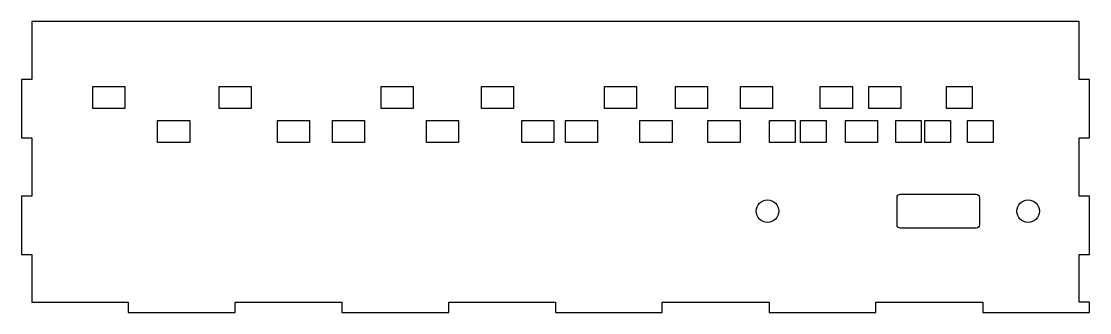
# Model space of a CAD drawing. Header units: millimetres. Extents: x -450 to -120, y 100 to 190.
import ezdxf

# ---------------------------------------------------------------- set-up
doc = ezdxf.new("R2010")
doc.units = ezdxf.units.MM
doc.layers.get('0').update_dxf_attribs({"linetype": 'CONTINUOUS'})

msp = doc.modelspace()

# ---------------------------------------------------------------- linework, layer by layer
for points in [[(-446.8, 118), (-446.8, 103.2), (-417, 103.2), (-417, 100), (-384, 100), (-384, 103.2), (-351, 103.2), (-351, 100), (-318, 100), (-318, 103.2), (-285, 103.2), (-285, 100), (-252, 100), (-252, 103.2), (-219, 103.2), (-219, 100), (-186, 100), (-186, 103.2), (-153, 103.2), (-153, 100), (-120, 100), (-120, 103.2), (-123.2, 103.2), (-123.2, 118), (-120, 118), (-120, 136), (-123.2, 136), (-123.2, 154), (-120, 154), (-120, 172), (-123.2, 172), (-123.2, 190), (-446.8, 190), (-446.8, 172), (-450, 172), (-450, 154), (-446.8, 154), (-446.8, 136), (-450, 136), (-450, 118)], [(-418, 163.05), (-427.9, 163.05), (-427.9, 169.85), (-418, 169.85)], [(-379, 163.05), (-388.9, 163.05), (-388.9, 169.85), (-379, 169.85)], [(-329, 163.05), (-338.9, 163.05), (-338.9, 169.85), (-329, 169.85)], [(-298, 163.05), (-307.9, 163.05), (-307.9, 169.85), (-298, 169.85)], [(-260, 163.05), (-269.9, 163.05), (-269.9, 169.85), (-260, 169.85)], [(-238, 163.05), (-247.9, 163.05), (-247.9, 169.85), (-238, 169.85)], [(-218, 163.05), (-227.9, 163.05), (-227.9, 169.85), (-218, 169.85)], [(-193.3, 163.05), (-203.2, 163.05), (-203.2, 169.85), (-193.3, 169.85)], [(-178.3, 163.05), (-188.2, 163.05), (-188.2, 169.85), (-178.3, 169.85)], [(-156.3, 163.05), (-164.2, 163.05), (-164.2, 169.85), (-156.3, 169.85)], [(-407.9, 159.4), (-398, 159.4), (-398, 152.6), (-407.9, 152.6)], [(-370.9, 159.4), (-361, 159.4), (-361, 152.6), (-370.9, 152.6)], [(-353.9, 159.4), (-344, 159.4), (-344, 152.6), (-353.9, 152.6)], [(-324.9, 159.4), (-315, 159.4), (-315, 152.6), (-324.9, 152.6)], [(-295.4, 159.4), (-285.5, 159.4), (-285.5, 152.6), (-295.4, 152.6)], [(-281.9, 159.4), (-272, 159.4), (-272, 152.6), (-281.9, 152.6)], [(-258.9, 159.4), (-249, 159.4), (-249, 152.6), (-258.9, 152.6)], [(-237.9, 159.4), (-228, 159.4), (-228, 152.6), (-237.9, 152.6)], [(-218.9, 159.4), (-211, 159.4), (-211, 152.6), (-218.9, 152.6)], [(-209.3, 159.4), (-201.4, 159.4), (-201.4, 152.6), (-209.3, 152.6)], [(-195.4, 159.4), (-185.5, 159.4), (-185.5, 152.6), (-195.4, 152.6)], [(-179.9, 159.4), (-172, 159.4), (-172, 152.6), (-179.9, 152.6)], [(-170.9, 159.4), (-163, 159.4), (-163, 152.6), (-170.9, 152.6)], [(-157.7, 159.4), (-149.8, 159.4), (-149.8, 152.6), (-157.7, 152.6)]]:
    msp.add_lwpolyline(points, close=True)
msp.add_lwpolyline([(-154, 135.6), (-154, 127.1, -0.414214), (-155, 126.1), (-178.5, 126.1, -0.414214), (-179.5, 127.1), (-179.5, 135.6, -0.414214), (-178.5, 136.6), (-155, 136.6, -0.414214)], format="xyb", close=True)
for centre in [(-219.5, 131.35), (-139, 131.35)]:
    msp.add_circle(centre, 3.5)

doc.saveas('drawing.dxf')
